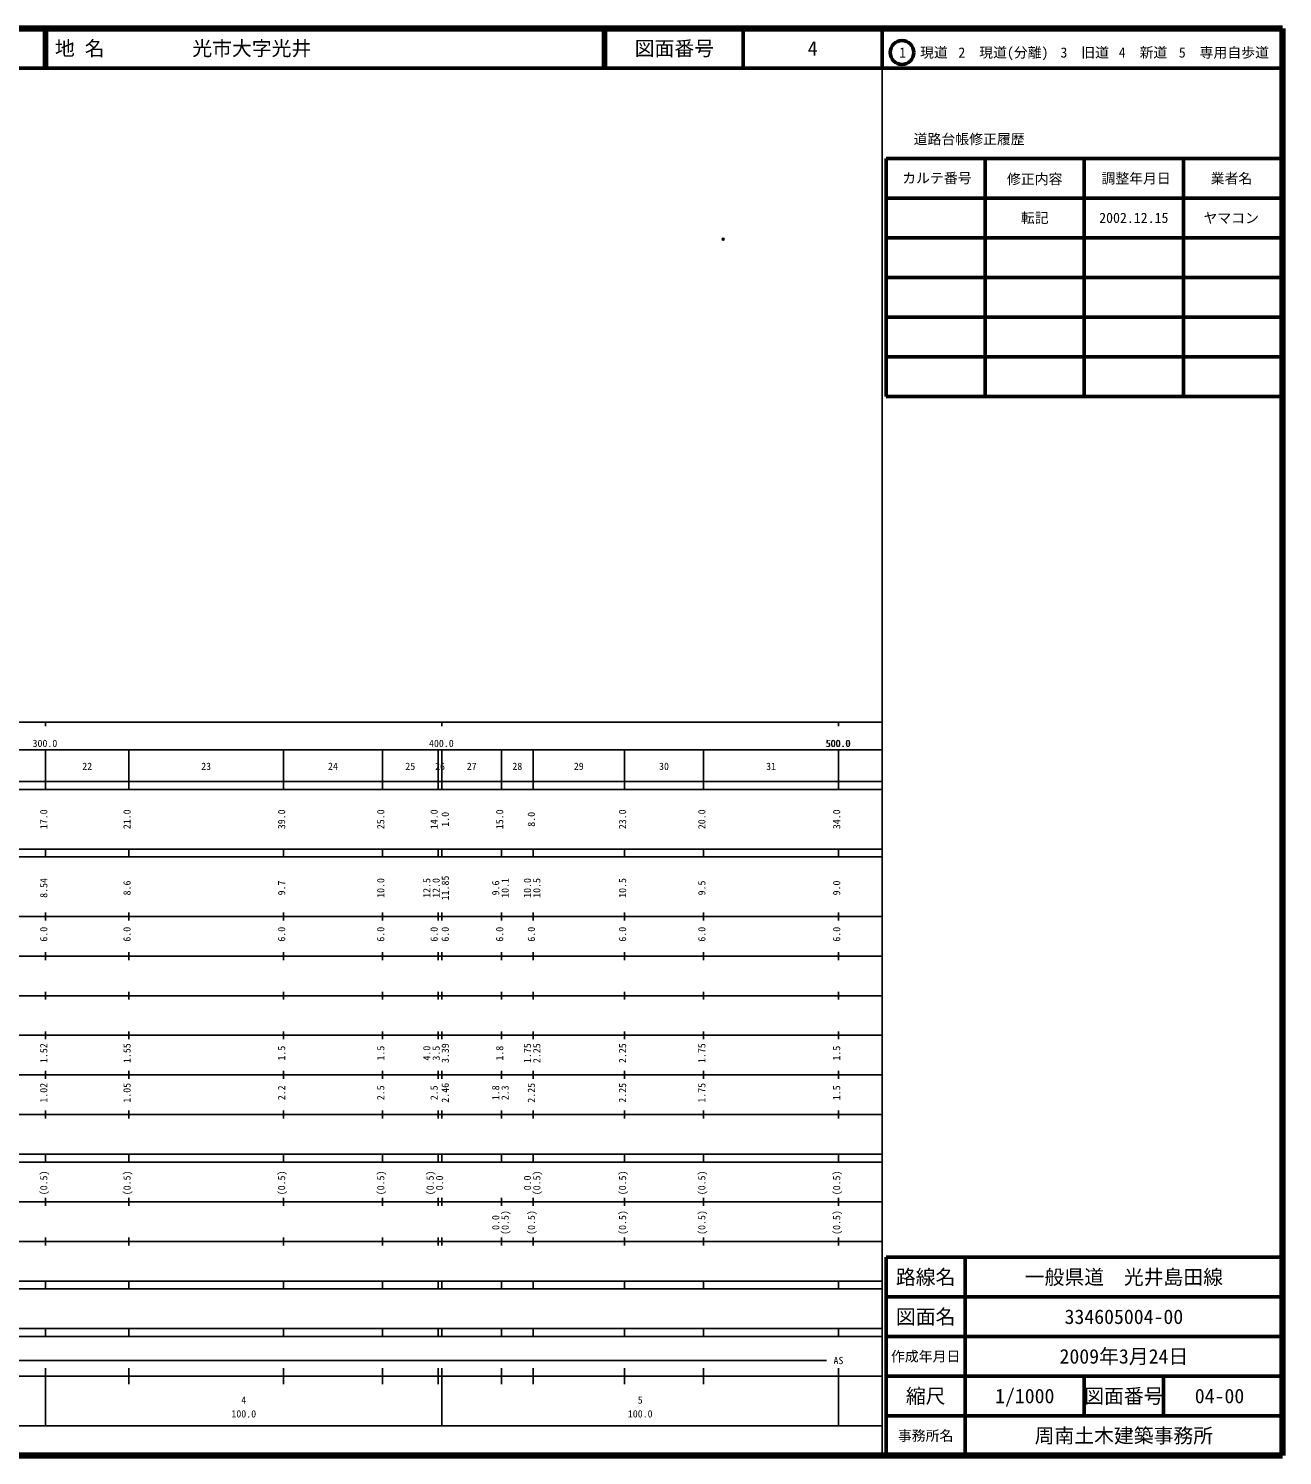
# Model space of a CAD drawing. Units: millimetres on the paper. Extents: x 40 to 680, y 20 to 380.
# Drawn here: x 363.7 to 680, y 20 to 380 of the extents above; entities that cross this region are included whole.
import ezdxf
from ezdxf.enums import TextEntityAlignment as Align

# ---------------------------------------------------------------- set-up
doc = ezdxf.new("R2010")
doc.units = ezdxf.units.MM
doc.header["$PDMODE"] = 32
doc.header["$PDSIZE"] = 0.5
doc.layers.add('M-OTRS', color=6, linetype='Continuous')
doc.layers.add('M-TTL-TXT', color=7, linetype='Continuous')
for name, color, linetype, lineweight in [('M-TTL', 2, 'Continuous', 140), ('M-TTL-BAND', 7, 'Continuous', 25), ('M-TTL-FRAM', 2, 'Continuous', 50), ('M-TTL-LINE', 7, 'Continuous', 50)]:
    doc.layers.add(name, color=color, linetype=linetype, lineweight=lineweight)
doc.styles.add('ＭＳ ゴシック', font='')
doc.styles.get('ＭＳ ゴシック').set_extended_font_data('MS Gothic')

msp = doc.modelspace()

# ---------------------------------------------------------------- linework, layer by layer
at = {"layer": 'M-OTRS'}
msp.add_point((538.924, 326.862), dxfattribs=at)
at = {"layer": 'M-TTL'}
for p, q in [((680, 380), (40, 380)), ((680, 20), (680, 380)), ((40, 20), (680, 20))]:
    msp.add_line(p, q, dxfattribs=at)
at = {"layer": 'M-TTL-BAND'}
for p, q in [((579, 20), (579, 370)), ((40, 205), (579, 205)), ((368, 205), (368, 204)), ((468, 205), (468, 204)), ((568, 205), (568, 204)), ((68, 198), (579, 198)), ((368, 188), (368, 198)), ((389, 188), (389, 198)), ((428, 188), (428, 198)), ((453, 188), (453, 198)), ((467, 188), (467, 198)), ((468, 188), (468, 198)), ((483, 188), (483, 198)), ((491, 188), (491, 198)), ((514, 188), (514, 198)), ((534, 188), (534, 198)), ((568, 188), (568, 198)), ((40, 190), (579, 190)), ((40, 188), (579, 188)), ((40, 173), (579, 173)), ((368, 171), (368, 173)), ((389, 171), (389, 173)), ((428, 171), (428, 173)), ((453, 171), (453, 173)), ((467, 171), (467, 173)), ((468, 171), (468, 173)), ((483, 171), (483, 173)), ((491, 171), (491, 173)), ((514, 171), (514, 173)), ((534, 171), (534, 173)), ((568, 171), (568, 173)), ((40, 171), (579, 171)), ((40, 156), (579, 156)), ((368, 155), (368, 157)), ((389, 155), (389, 157)), ((428, 155), (428, 157)), ((453, 155), (453, 157)), ((467, 155), (467, 157)), ((468, 155), (468, 157)), ((483, 155), (483, 157)), ((491, 155), (491, 157)), ((514, 155), (514, 157)), ((534, 155), (534, 157)), ((568, 155), (568, 157)), ((46, 146), (579, 146)), ((368, 145), (368, 147)), ((389, 145), (389, 147)), ((428, 145), (428, 147)), ((453, 145), (453, 147)), ((467, 145), (467, 147)), ((468, 145), (468, 147)), ((483, 145), (483, 147)), ((491, 145), (491, 147)), ((514, 145), (514, 147)), ((534, 145), (534, 147)), ((568, 145), (568, 147)), ((368, 135), (368, 137)), ((389, 135), (389, 137)), ((428, 135), (428, 137)), ((453, 135), (453, 137)), ((467, 135), (467, 137)), ((468, 135), (468, 137)), ((483, 135), (483, 137)), ((491, 135), (491, 137)), ((514, 135), (514, 137)), ((534, 135), (534, 137)), ((568, 135), (568, 137)), ((52, 136), (579, 136)), ((46, 126), (579, 126)), ((368, 125), (368, 127)), ((389, 125), (389, 127)), ((428, 125), (428, 127)), ((453, 125), (453, 127)), ((467, 125), (467, 127)), ((468, 125), (468, 127)), ((483, 125), (483, 127)), ((491, 125), (491, 127)), ((514, 125), (514, 127)), ((534, 125), (534, 127)), ((568, 125), (568, 127)), ((52, 116), (579, 116)), ((368, 115), (368, 117)), ((389, 115), (389, 117)), ((428, 115), (428, 117)), ((453, 115), (453, 117)), ((467, 115), (467, 117)), ((468, 115), (468, 117)), ((483, 115), (483, 117)), ((491, 115), (491, 117)), ((514, 115), (514, 117)), ((534, 115), (534, 117)), ((568, 115), (568, 117)), ((46, 106), (579, 106)), ((368, 105), (368, 107)), ((389, 105), (389, 107)), ((428, 105), (428, 107)), ((453, 105), (453, 107)), ((467, 105), (467, 107)), ((468, 105), (468, 107)), ((483, 105), (483, 107)), ((491, 105), (491, 107)), ((514, 105), (514, 107)), ((534, 105), (534, 107)), ((568, 105), (568, 107)), ((40, 96), (579, 96)), ((40, 94), (579, 94)), ((368, 94), (368, 96)), ((389, 94), (389, 96)), ((428, 94), (428, 96)), ((453, 94), (453, 96)), ((467, 94), (467, 96)), ((468, 94), (468, 96)), ((483, 94), (483, 96)), ((491, 94), (491, 96)), ((514, 94), (514, 96)), ((534, 94), (534, 96)), ((568, 94), (568, 96)), ((49, 84), (579, 84)), ((368, 83), (368, 85)), ((389, 83), (389, 85)), ((428, 83), (428, 85)), ((453, 83), (453, 85)), ((467, 83), (467, 85)), ((468, 83), (468, 85)), ((483, 83), (483, 85)), ((491, 83), (491, 85)), ((514, 83), (514, 85)), ((534, 83), (534, 85)), ((568, 83), (568, 85)), ((40, 74), (579, 74)), ((368, 73), (368, 75)), ((389, 73), (389, 75)), ((428, 73), (428, 75)), ((453, 73), (453, 75)), ((467, 73), (467, 75)), ((468, 73), (468, 75)), ((483, 73), (483, 75)), ((491, 73), (491, 75)), ((514, 73), (514, 75)), ((534, 73), (534, 75)), ((568, 73), (568, 75)), ((40, 64), (579, 64)), ((40, 62), (579, 62)), ((368, 62), (368, 64)), ((389, 62), (389, 64)), ((428, 62), (428, 64)), ((453, 62), (453, 64)), ((467, 62), (467, 64)), ((468, 62), (468, 64)), ((483, 62), (483, 64)), ((491, 62), (491, 64)), ((514, 62), (514, 64)), ((534, 62), (534, 64)), ((568, 62), (568, 64)), ((40, 52), (579, 52)), ((368, 50), (368, 52)), ((389, 50), (389, 52)), ((428, 50), (428, 52)), ((453, 50), (453, 52)), ((467, 50), (467, 52)), ((468, 50), (468, 52)), ((483, 50), (483, 52)), ((491, 50), (491, 52)), ((514, 50), (514, 52)), ((534, 50), (534, 52)), ((568, 50), (568, 52)), ((40, 50), (579, 50)), ((71, 44), (565, 44)), ((40, 40), (579, 40)), ((368, 27.5), (368, 42)), ((389, 38), (389, 42)), ((428, 38), (428, 42)), ((453, 38), (453, 42)), ((467, 38), (467, 42)), ((468, 27.5), (468, 42)), ((483, 38), (483, 42)), ((491, 38), (491, 42)), ((514, 38), (514, 42)), ((534, 38), (534, 42)), ((568, 27.5), (568, 42)), ((68, 27.5), (579, 27.5))]:
    msp.add_line(p, q, dxfattribs=at)
at = {"layer": 'M-TTL-FRAM'}
for p, q in [((580, 347.197), (580, 287.197)), ((580, 347.197), (680, 347.197)), ((580, 287.197), (680, 287.197)), ((680, 70), (580, 70)), ((580, 70), (580, 20))]:
    msp.add_line(p, q, dxfattribs=at)
at = {"layer": 'M-TTL-LINE'}
for p, q in [((367.75, 380), (367.75, 370)), ((368.25, 380), (368.25, 370)), ((508.747, 380), (508.747, 370)), ((509.247, 380), (509.247, 370)), ((543.997, 380), (543.997, 370)), ((579, 380), (579, 370)), ((40, 370), (680, 370)), ((605, 347.197), (605, 287.197)), ((630, 347.197), (630, 287.197)), ((655, 347.197), (655, 287.197)), ((580, 337.197), (680, 337.197)), ((580, 327.197), (680, 327.197)), ((580, 317.197), (680, 317.197)), ((580, 307.197), (680, 307.197)), ((580, 297.197), (680, 297.197)), ((600, 70), (600, 20)), ((680, 60), (580, 60)), ((680, 50), (580, 50)), ((680, 40), (580, 40)), ((630, 40), (630, 30)), ((650, 40), (650, 30)), ((680, 30), (580, 30))]:
    msp.add_line(p, q, dxfattribs=at)
msp.add_circle((584.031, 373.958), 3, dxfattribs=at)

# ---------------------------------------------------------------- texts
at = {"layer": 'M-TTL-BAND', "style": 'ＭＳ ゴシック'}
for s, p in [('300.0', (367.844, 198.195)), ('400.0', (467.844, 198.195)), ('500.0', (567.844, 198.195)), ('500.0', (568, 198.195)), ('22', (378.5, 192.405)), ('23', (408.5, 192.405)), ('24', (440.5, 192.405)), ('25', (460, 192.405)), ('26', (467.5, 192.405)), ('27', (475.5, 192.405)), ('28', (487, 192.405)), ('29', (502.5, 192.405)), ('30', (524, 192.405)), ('31', (551, 192.405)), ('AS', (568, 42.5)), ('4', (418, 32.523)), ('5', (518, 32.523)), ('100.0', (418, 29.033)), ('100.0', (518, 29.033))]:
    msp.add_text(s, height=1.833, dxfattribs=at).set_placement(p, align=Align.BOTTOM_CENTER)
for s, p in [('17.0', (369, 180.5)), ('21.0', (390, 180.5)), ('39.0', (429, 180.5)), ('25.0', (454, 180.5)), ('14.0', (467.465, 180.5)), ('1.0', (470.276, 180.5)), ('15.0', (484, 180.5)), ('8.0', (492, 180.5)), ('23.0', (515, 180.5)), ('20.0', (535, 180.5)), ('34.0', (569, 180.5)), ('11.85', (470.276, 163.174)), ('8.54', (369, 163.174)), ('8.6', (390, 163.174)), ('9.7', (429, 163.174)), ('10.0', (454, 163.174)), ('12.5', (465.615, 163.174)), ('12.0', (467.985, 163.174)), ('9.6', (483, 163.174)), ('10.1', (485.37, 163.174)), ('10.0', (491, 163.174)), ('10.5', (493.37, 163.174)), ('10.5', (515, 163.174)), ('9.5', (535, 163.174)), ('9.0', (569, 163.174)), ('6.0', (369, 151.5)), ('6.0', (390, 151.5)), ('6.0', (429, 151.5)), ('6.0', (454, 151.5)), ('6.0', (467.465, 151.5)), ('6.0', (470.276, 151.5)), ('6.0', (484, 151.5)), ('6.0', (492, 151.5)), ('6.0', (515, 151.5)), ('6.0', (535, 151.5)), ('6.0', (569, 151.5)), ('1.52', (369, 121.5)), ('1.55', (390, 121.5)), ('1.5', (429, 121.5)), ('1.5', (454, 121.5)), ('4.0', (465.615, 121.5)), ('3.5', (467.985, 121.5)), ('3.39', (470.276, 121.5)), ('1.8', (484, 121.5)), ('1.75', (491, 121.5)), ('2.25', (493.37, 121.5)), ('2.25', (515, 121.5)), ('1.75', (535, 121.5)), ('1.5', (569, 121.5)), ('1.02', (369, 111.5)), ('1.05', (390, 111.5)), ('2.2', (429, 111.5)), ('2.5', (454, 111.5)), ('2.5', (467.465, 111.5)), ('2.46', (470.276, 111.5)), ('1.8', (483, 111.5)), ('2.3', (485.37, 111.5)), ('2.25', (492, 111.5)), ('2.25', (515, 111.5)), ('1.75', (535, 111.5)), ('1.5', (569, 111.5)), ('(0.5)', (369, 88.764)), ('(0.5)', (390, 88.764)), ('(0.5)', (429, 88.764)), ('(0.5)', (454, 88.764)), ('(0.5)', (466.465, 88.764)), ('0.0', (468.835, 88.764)), ('0.0', (491, 88.764)), ('(0.5)', (493.37, 88.764)), ('(0.5)', (515, 88.764)), ('(0.5)', (535, 88.764)), ('(0.5)', (569, 88.764)), ('0.0', (483, 78.764)), ('(0.5)', (485.37, 78.764)), ('(0.5)', (492, 78.764)), ('(0.5)', (515, 78.764)), ('(0.5)', (535, 78.764)), ('(0.5)', (569, 78.764))]:
    msp.add_text(s, height=1.833, rotation=90, dxfattribs=at).set_placement(p, align=Align.BOTTOM_CENTER)
at = {"layer": 'M-TTL-TXT', "style": 'ＭＳ ゴシック'}
for s, p in [('地 名', (370.38, 375)), ('光市大字光井', (405.024, 375))]:
    msp.add_text(s, height=3.666, dxfattribs=at).set_placement(p, align=Align.MIDDLE_LEFT)
for s, height, p in [('図面番号', 3.666, (526.622, 375)), ('4', 3.666, (561.497, 375)), ('1\u3000現道', 2.566, (589.448, 373.958)), ('2\u3000現道(分離)', 2.566, (609.619, 373.958)), ('3\u3000旧道', 2.566, (630.121, 373.958)), ('4\u3000新道', 2.566, (644.824, 373.958)), ('5\u3000専用自歩道', 2.566, (665.228, 373.958)), ('道路台帳修正履歴', 2.566, (600.968, 352.113)), ('カルテ番号', 2.566, (592.839, 342.277)), ('修正内容', 2.566, (617.509, 342.023)), ('調整年月日', 2.566, (643.089, 342.197)), ('業者名', 2.566, (667.134, 342.197)), ('転記', 2.566, (617.5, 332.245)), ('2002.12.15', 2.566, (642.5, 332.245)), ('ヤマコン', 2.566, (667.077, 332.189)), ('路線名', 3.666, (590, 65)), ('路線名', 3.666, (590, 65)), ('一般県道\u3000光井島田線', 3.666, (640, 65)), ('図面名', 3.666, (590, 55)), ('図面名', 3.666, (590, 55)), ('334605004-00', 3.666, (640, 55)), ('2009年3月24日', 3.666, (640, 45)), ('作成年月日', 2.566, (590, 45)), ('作成年月日', 2.566, (590, 45)), ('縮尺', 3.666, (590, 35)), ('縮尺', 3.666, (590, 35)), ('1/1000', 3.666, (615, 35)), ('図面番号', 3.666, (640, 35)), ('図面番号', 3.666, (640, 35)), ('04-00', 3.666, (664.125, 35)), ('事務所名', 2.566, (590, 25)), ('事務所名', 2.566, (590, 25)), ('周南土木建築事務所', 3.666, (640, 25))]:
    msp.add_text(s, height=height, dxfattribs=at).set_placement(p, align=Align.MIDDLE_CENTER)

doc.saveas('drawing.dxf')
